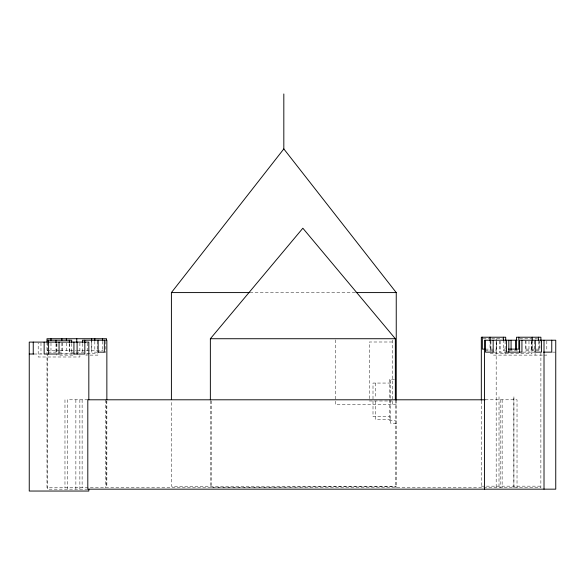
<?xml version="1.0" encoding="UTF-8"?>
<svg xmlns="http://www.w3.org/2000/svg" width="585" height="585" viewBox="0 0 585 585"><rect width="100%" height="100%" fill="white"/><g stroke="black" fill="none" stroke-linecap="round" stroke-linejoin="round"><path stroke-width="0.44" stroke-dasharray="2.92 2.19" d="M250.007 292.588L355.11 292.588M483.173 338.73L490.939 338.73M491.78 338.73L502.478 338.73M519.692 338.73L537.476 338.73M392.221 341.998L369.281 341.998L369.281 400.074M485.309 349.128L496.365 349.128L496.365 341.472M503.4 349.128L505.111 349.128M525.856 349.128L539.882 349.128L539.882 341.472M46.99 350.642L59.239 350.642M60.123 350.642L75.918 350.642M76.774 350.642L85.527 350.642M86.28 350.642L102.989 350.642M485.287 350.642L496.336 350.642L496.336 338.73M505.689 350.642L503.371 350.642L503.371 339.578M509.286 350.642L518.793 350.642M48.292 352.133L62.324 352.133L62.324 342.773M84.006 352.133L69.359 352.133L69.359 343.622M97.227 352.133L91.816 352.133L91.816 341.07M103.611 352.133L105.841 352.133L105.841 341.07M494.062 352.133L507.041 352.133M522.537 352.133L534.712 352.133M552.503 352.133L555.75 352.133M60.372 353.625L73.176 353.625M87.202 353.625L97.629 353.625M490.23 353.625L531.933 353.625L531.933 341.355M34.032 354.013L44.146 354.013M59.041 354.013L73.929 354.013M86.149 354.013L88.825 354.013M59.838 355.11L73.469 355.11M85.819 355.11L87.494 355.11M90.083 355.11L97.922 355.11L97.922 353.362M542.361 355.11L493.374 355.11L493.374 353.362M544.021 355.11L546.814 355.11L546.814 352.879M394.495 379.336L389.391 379.336L389.391 420.44L395.343 420.44M390.729 383.058L373.003 383.058L373.003 416.717L389.391 416.717M87.808 399.796L67.224 399.796L67.224 489.162M485.221 399.796L517.023 399.796L517.023 487.671M369.281 400.981L392.221 400.981M396.242 404.703L335.468 404.703L335.468 338.276M390.729 419.642L375.687 419.642L375.687 399.116M396.242 423.365L390.729 423.365L390.729 379.336M481.323 486.157L540.898 486.157M87.808 489.162L47.283 489.162L47.283 353.925M546.814 341.07L546.814 351.285M540.898 352.748L540.869 487.671L46.99 487.671L46.99 342.986M539.853 341.282L539.853 350.642L525.827 350.642L525.827 338.73M538.368 341.282L538.368 350.642M535.078 353.362L535.078 355.11M534.368 341.07L534.368 352.133M532.145 339.578L532.145 350.642M531.962 341.596L531.962 352.111M531.224 341.282L531.224 350.642M528.972 341.07L528.972 352.133M525.959 341.07L525.959 352.133M513.908 396.791L513.908 486.157M513.886 398.305L513.886 487.671M505.111 341.07L505.111 355.11M502.135 399.796L502.135 487.671M500.168 341.07L500.168 352.133M500.168 399.796L500.168 487.671M499.48 341.07L499.48 352.133M499.02 396.791L498.99 486.179M496.175 341.07L496.175 487.334M490.939 341.282L490.939 350.642M490.23 341.355L490.259 352.111M490.018 339.578L490.018 350.642M481.294 400.864L481.294 487.671M396.242 400.359L396.242 487.671M395.343 400.345L395.343 487.671M392.221 340.097L392.221 404.703M375.687 383.058L375.687 398.224M211.251 400.864L211.251 487.671L396.242 486.215L171.405 486.215L171.405 400.359M210.359 400.864L210.359 487.671M106.858 400.528L106.858 487.334M106.565 400.886L106.565 487.671M105.549 399.796L105.549 487.671M102.572 341.282L102.572 350.642M97.212 341.07L97.212 352.133M94.836 341.282L94.836 350.642M91.669 341.282L91.669 350.642M87.202 342.986L87.202 350.642M82.463 343.622L82.463 352.133M82.119 399.796L82.119 487.671M79.889 342.949L79.889 353.164M79.889 355.505L79.889 356.989L38.186 356.989L38.186 342.949M79.867 399.796L79.867 489.162M75.874 399.796L75.874 489.162M71.67 343.622L71.67 352.133M69.461 343.797L69.461 354.013M66.354 342.986L66.354 350.642M64.972 399.796L64.972 487.671M61.886 342.986L61.886 350.642M56.928 343.622L56.928 352.133M56.218 343.724L56.218 355.11M56.006 343.622L55.926 353.625M50.983 342.986L50.983 350.642M47.283 342.956L47.283 353.011M40.979 342.949L40.979 354.013"/><path stroke-width="0.88" d="M171.405 399.445L171.405 292.588L283.82 148.919L283.82 93.958M210.359 399.95L210.359 338.73L302.854 228.216L395.343 338.73L395.343 399.95M171.405 292.588L249.093 292.588M356.024 292.588L396.242 292.588L396.242 400.155M210.359 338.73L395.343 338.73M47.283 340.221L71.67 340.221L71.67 342.773M517.213 340.221L484.438 340.221L484.438 489.162M484.928 349.128L482.34 349.128L482.34 337.216M508.409 349.128L518.822 349.128L518.822 337.216M98.104 352.133L104.349 352.133L104.349 340.221M493.221 352.133L485.448 352.133L485.448 340.221M543.502 352.133L551.757 352.133L551.757 340.221M29.25 354.013L33.718 354.013M73.783 354.013L84.832 354.013L84.832 342.101M485.06 399.796L87.808 399.796L87.808 489.162L555.75 489.162L555.75 340.221L519.619 340.221L519.619 352.133M283.82 148.919L396.242 292.588M544.013 340.221L544.013 489.162M541.513 340.221L541.513 352.133L535.26 352.133L535.29 340.221M540.898 340.872L540.898 337.216L516.504 337.216L516.482 349.793M538.397 337.216L538.397 340.616M532.174 337.216L532.174 340.616M521.937 340.221L521.937 352.133L506.515 352.133L506.515 340.221M515.539 340.221L515.539 349.581M511.071 340.221L511.071 349.581M508.826 340.221L508.826 352.133M505.711 340.616L505.711 337.216L481.323 337.216L481.323 400.264M503.4 337.216L503.4 340.616M493.162 340.221L493.162 352.133M490.047 337.216L490.047 340.616M106.858 399.613L106.858 340.221L82.463 340.221L82.463 342.773M106.565 340.433L106.565 338.73L46.99 338.73L46.99 342.13M102.572 338.73L102.572 340.433M98.134 340.221L98.134 352.133M94.836 338.73L94.836 340.433M91.669 338.73L91.669 340.433M88.825 399.687L88.825 342.101L29.25 342.101L29.25 491.042L88.825 491.042L88.825 489.214M84.774 340.221L84.774 342.773M77.096 342.101L77.096 354.013M76.774 338.73L76.774 342.13M73.929 342.101L73.929 354.013M69.359 340.221L69.359 342.773M66.354 338.73L66.354 340.433M61.886 338.73L61.886 340.433M59.041 342.101L59.041 354.013L44.146 354.013L44.146 342.101M56.006 340.221L56.006 342.773M50.983 338.73L50.983 340.433M48.614 342.101L48.614 354.013M48.292 340.221L48.292 342.773M33.243 342.101L33.243 354.013"/></g></svg>
